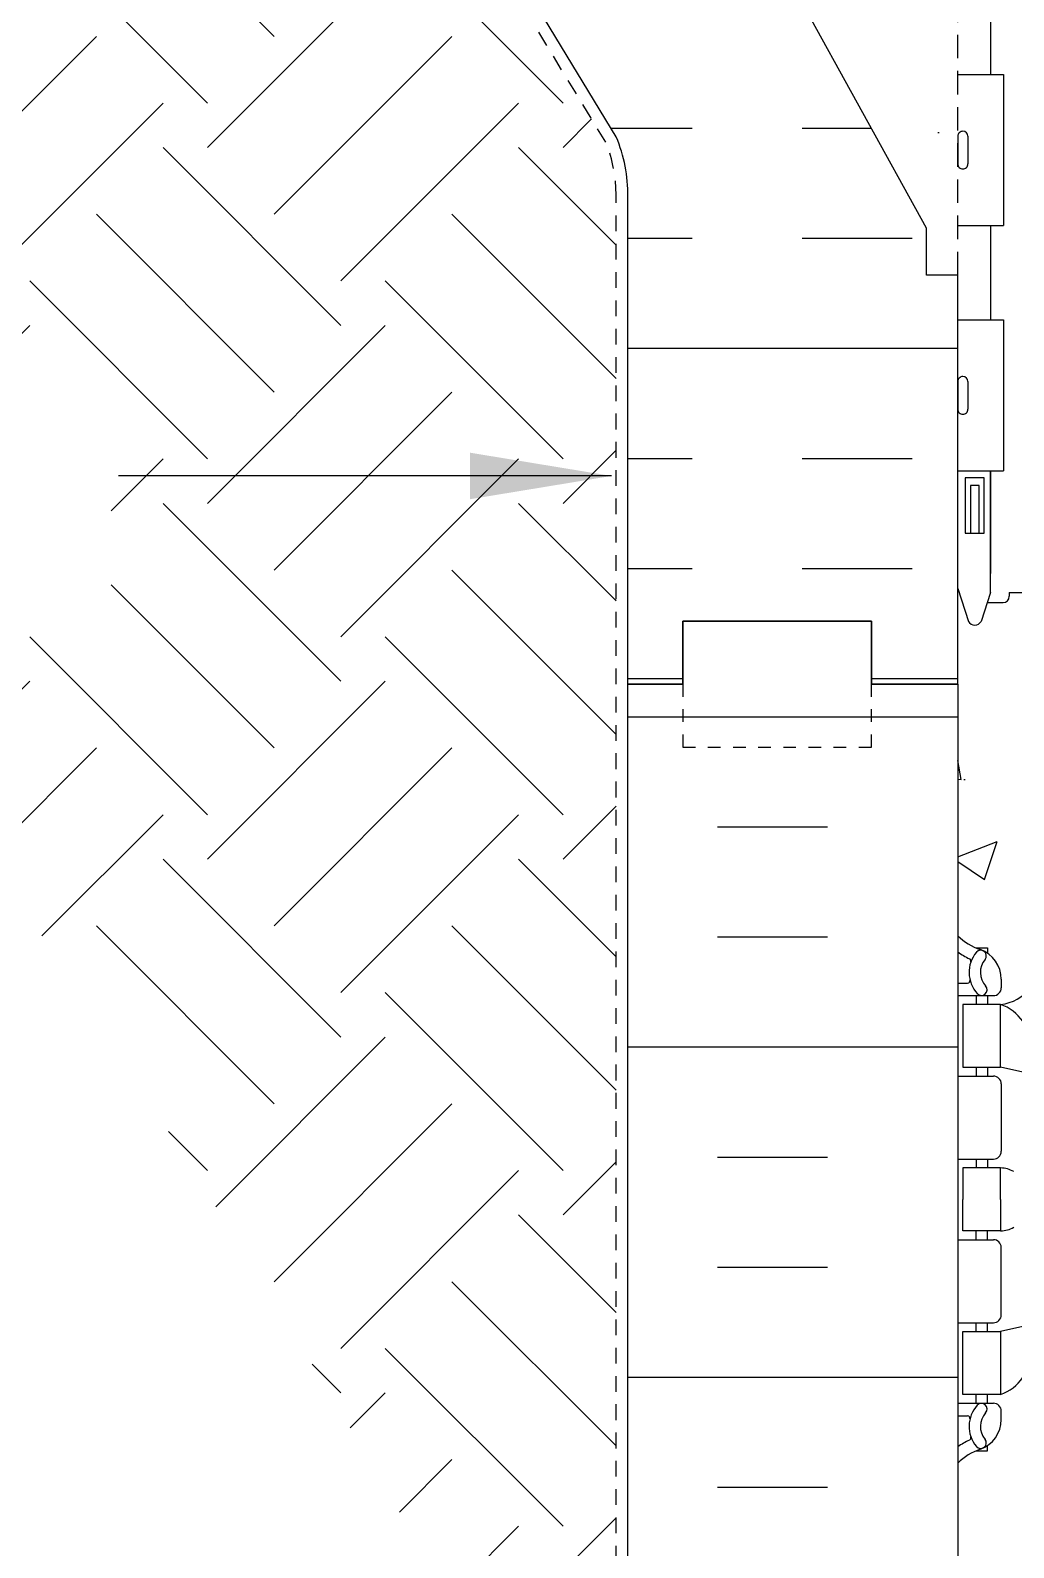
# Model space of a CAD drawing. Header units: inches. Extents: x 56 to 174, y 53 to 139.
# Drawn here: x 128.37 to 136.2, y 81.92 to 93.99 of the extents above; entities that cross this region are included whole.
import ezdxf

# ---------------------------------------------------------------- set-up
doc = ezdxf.new("R2010")
doc.units = ezdxf.units.IN
doc.header["$LTSCALE"] = 0.5
doc.header["$MEASUREMENT"] = 0
doc.linetypes.add('DASHED2', pattern=[0.375, 0.25, -0.125])
doc.linetypes.add('HIDDEN2', pattern=[0.1875, 0.125, -0.0625])
for name, color, linetype in [('HATCH', 12, 'Continuous'), ('Hidden2', 12, 'HIDDEN2'), ('line25', 2, 'Continuous'), ('LINE50', 5, 'Continuous'), ('LINE9', 9, 'Continuous'), ('TEXT', 4, 'Continuous'), ('Web_Edge', 9, 'Continuous')]:
    doc.layers.add(name, color=color, linetype=linetype)
doc.styles.add('DIM', font='romans.shx', dxfattribs={"width": 0.7})
doc.dimstyles.new('ext_12', dxfattribs={"dimscale": 12, "dimtxt": 0.09375, "dimasz": 0.09375, "dimexe": 0.09375, "dimexo": 0.0625, "dimgap": 0.0625, "dimtad": 1, "dimdec": 1, "dimzin": 3, "dimdsep": 46, "dimlunit": 4, "dimtxsty": 'DIM', "dimcen": 0.09, "dimdle": 0.09375, "dimclrt": 4, "dimadec": 0, "dimazin": 0, "dimtfac": 1, "dimtdec": 1, "dimtmove": 2, "dimatfit": 3, "dimfxl": 1, "dimfrac": 2, "dimtolj": 1, "dimtzin": 0, "dimarcsym": 0})

msp = doc.modelspace()

# ---------------------------------------------------------------- hatches: boundary and pattern name
at = {"layer": 'HATCH'}
h = msp.add_hatch(dxfattribs=at)
h.set_pattern_fill('AR-CONC', color=256, scale=0.5)
h.set_pattern_definition([(49.99999999999999, (0, 0), (3.586300913003767, -0.3137606749129755), [0.375, -4.125]), (355, (0, 0), (-0.693756668065, 3.760960668500059), [0.3, -3.3]), (100.45144446, (0.298858405, -0.02614672), (2.89254423363556, 3.447199954843147), [0.3187009599999999, -3.505710559999999]), (46.18420000000001, (0, 1), (5.336206653357862, -0.8275964039653827), [0.5625, -6.1875]), (96.63563549, (0.444683725, 0.931033465), (4.673309728371142, 4.870593003872752), [0.47805171, -5.258568799999999]), (351.1841639899999, (0, 1), (4.673309725273866, 4.870593001349951), [0.45, -4.950000005]), (21, (0.5, 0.75), (2.984535260592308, -2.013094453326694), [0.375, -4.125]), (326.0000000000001, (0.5, 0.75), (1.216576659607909, 3.625750225234265), [0.3, -3.3]), (71.45144474, (0.74871127, 0.58224213), (4.201111883649856, 1.612655764031769), [0.31870095, -3.50571056]), (37.50000000000001, (0, 0), (0.06079927658645334, 1.664469269156557), [0, -3.26, 0, -3.35, 0, -3.3125]), (7.499999999999999, (0, 0), (1.315347687210743, 1.972058559411801), [0, -1.91, 0, -3.185, 0, -1.2625]), (327.5, (-1.115, 0), (2.669112180862045, -0.1127743586718988), [0, -1.25, 0, -3.9, 0, -5.175]), (317.5, (-1.615, 0), (2.915930846711931, 0.5005249116615886), [0, -1.625, 0, -2.59, 0, -3.675])])
h.paths.add_polyline_path([(147.7531010958677, 133.7875593779223), (140.6281010958676, 133.7875593779223), (139.6281010958676, 134.7875593779223), (139.6281010958676, 132.7875593779223), (138.6281010958676, 133.7875593779223), (135.7531010958677, 133.7875593779223), (135.7531010958677, 130.9806406030221, 0.0884161506871269), (135.8991040927281, 130.8833289105671), (135.9891040927286, 130.883328910574), (135.9891040927313, 130.8416028506498, -0.2490694201798169), (136.0991040927473, 130.6344796988804), (136.0991040927509, 130.5669796988703, -0.4142135623888804), (136.0366040927509, 130.5044796988669), (135.9891040927531, 130.5044796988669), (135.9891040927576, 130.4344796988669), (136.0941040927422, 130.4344796988669, -0.1686720397609207), (136.2800851486385, 130.2848967499169, 0.1744501189767188), (136.6875181926182, 129.9890896649112), (138.268313768605, 129.6361304522113, 0.05497433642746268), (138.59518422721, 129.6000825358846), (141.7531010958677, 129.6000825358845), (144.9110179645254, 129.6000825358846, 0.0549743364274646), (145.2378884231304, 129.6361304522113), (146.8186839991172, 129.9890896649112, 0.1744501189770132), (147.2261170430974, 130.2848967499177, -0.1686720397603184), (147.4120980989932, 130.4344796988669), (147.5170980989778, 130.4344796988669), (147.5170980989824, 130.5044796988669), (147.4695980989845, 130.5044796988669, -0.4142135623888804), (147.4070980989845, 130.5669796988703), (147.4070980989881, 130.6344796988804, -0.2490694201797487), (147.5170980990041, 130.8416028506498), (147.5170980990069, 130.883328910574), (147.6070980990074, 130.8833289105671, 0.08841615068700534), (147.7531010958677, 130.980640603022)])
h.paths.add_polyline_path([(144.2531010958677, 108.7883187947121), (144.5031010958677, 108.7883187947121), (172.8185799693569, 108.7883187947121), (172.8185799693569, 110.0383187947121), (147.7531010958677, 110.0383187947122), (147.7531010958677, 110.1976207836186, 0.2237756975078196), (147.4788936624031, 110.0407535135488, 0.5205670499999857), (146.9041182355953, 110.0407535135488, 0.5205670499999084), (146.1998159831105, 110.0407535135487, 0.5205670500034661), (146.0702891574331, 110.0407535135493, 0.4583694274445414), (145.7531010958676, 110.0407535135488, 0.4583694274451676), (145.4359130343019, 110.0407535135487, 0.5205670500026323), (145.3063862086246, 110.0407535135492, 0.5205670499995931), (144.6020839561401, 110.0407535135488, 0.5205670500000389), (144.0273085293322, 110.0407535135488, 0.8038850847830303), (143.7531010958676, 110.0407535135488, 0.458369427445166), (143.4359130343019, 110.0407535135487, 0.5205670500030227), (143.3063862086245, 110.0407535135493, 0.520567049999527), (142.6020839561401, 110.0407535135488, 0.5205670500000315), (142.0273085293322, 110.0407535135488, 0.5205670500000089), (141.4201515063982, 110.0407535135488, 0.5205670499999265), (141.1449068363951, 110.0407535135488, 0.5205670500000255), (140.7401353407151, 110.0407535135488, 0.520567050000074), (140.2382190566564, 110.0407535135488, 0.52056704999987), (139.8739246664271, 110.0407535135488, 0.5164636399510898), (139.5045793735269, 110.0396579194784, 0.460454806362427), (139.1864538608737, 110.0407535135486, 0.5205670500016366), (139.0569270351965, 110.040753513549, 0.520567049999829), (138.3526247827118, 110.0407535135488, 0.5205670500000217), (137.777849355904, 110.0407535135488, 0.5205670500000636), (137.1706923329699, 110.0407535135489, 0.5205670499996984), (136.8954476629669, 110.0407535135487, 0.5205670500001534), (136.4906761672868, 110.0407535135488, 0.5205670499999326), (135.9887598832282, 110.0407535135488, 0.3101496759011201), (135.7531010958677, 110.1290384740724), (135.7531010958677, 109.6833187947056), (136.1180536901096, 109.6833187947057), (136.1180536901096, 108.4833187947057), (135.7531010958677, 108.4833187947057), (135.7531010958677, 106.7883187947122, -0.5187515318379288), (136.1233838398553, 106.7907535135488, -0.5205670499999625), (136.4876782300846, 106.7907535135488, -0.5205670500000626), (136.9895945141433, 106.7907535135488, -0.5205670500000578), (137.3943660098234, 106.7907535135488, -0.5205670499993588), (137.6696106798263, 106.7907535135486, -0.520567050000247), (138.2767677027605, 106.7907535135488, -0.5205670499998513), (138.8515431295682, 106.7907535135487, -0.5205670500001505), (139.5558453820531, 106.7907535135488, -0.5205670500004976), (139.6853722077302, 106.7907535135489, -0.4583694274453279), (140.002560269296, 106.7907535135489, -0.4583694274451677), (140.3197483308617, 106.7907535135487, -0.5205670500000248), (140.4492751565386, 106.7907535135487, -0.5205670500001797), (141.1535774090236, 106.7907535135489, -0.5205670499997277), (141.7283528358313, 106.7907535135487, -0.2237756975077084), (142.0025602692955, 106.9476207836186, -0.2237756975080786), (142.2767677027605, 106.7907535135488, -0.520567049999896), (142.8515431295682, 106.7907535135487, -0.5205670500000856), (143.5558453820531, 106.7907535135488, -0.6558949877297164), (143.9066381598657, 106.7907535135488, -0.7283347258019964), (144.2531010958677, 106.7907535135488)])
h.paths.add_polyline_path([(135.7531010958677, 106.7883187947122), (135.0656010958676, 106.7883187947122), (135.0656010958676, 106.2883187947122), (133.5656010958677, 106.2883187947122), (133.5656010958677, 106.7883187947122), (133.1281010958677, 106.7883187947122), (131.1281010958677, 106.7883187947123), (131.1281010958677, 105.2883187947123, -1), (130.6281010958677, 105.2883187947123), (130.6281010958677, 106.7883187947123), (129.3281010958675, 106.7883187947123), (129.3281010958675, 106.7875593779222), (129.3281010958675, 105.0383187947127, 0.07957910678399732), (130.3281010958681, 101.7883187947111), (135.5031010958677, 92.41331879471238), (135.5031010958677, 92.03831879471237), (135.7531010958677, 92.03831879471238)])
h.paths.add_polyline_path([(141.9562260958677, 80.78831879471221), (141.978449432615, 80.76609545796501), (141.978449432615, 80.78831879471221), (142.978449432615, 79.7883187947122), (147.7531010958677, 79.7883187947122), (147.7531010958677, 82.59599698640234, 0.08841615068699947), (147.6070980990074, 82.6933086788572), (147.5170980990069, 82.69330867885033), (147.5170980990041, 82.73503473877452, -0.2490694201797481), (147.4070980989881, 82.94215789054392), (147.4070980989845, 83.00965789055402, -0.4142135623889242), (147.4695980989845, 83.07215789055739), (147.5170980989824, 83.07215789055738), (147.5170980989778, 83.14215789055737), (147.4120980989933, 83.14215789055736, -0.1686720397468385), (147.226117043108, 83.29174083949101, 0.1744501189835248), (146.8186839991173, 83.58754792451309), (145.2378884231304, 83.94050713721299, 0.05497433642748617), (144.9110179645253, 83.97655505353973), (141.7531010958677, 83.97655505353977), (138.5951842272102, 83.97655505353973, 0.05497433642748497), (138.2683137686051, 83.94050713721299), (136.6875181926179, 83.58754792451307, 0.1744501189743885), (136.280085148642, 83.29174083951295, -0.1686720397656019), (136.0941040927422, 83.14215789055736), (135.9891040927576, 83.14215789055737), (135.9891040927531, 83.07215789055738), (136.0366040927509, 83.07215789055739, -0.4142135623886783), (136.0991040927509, 83.00965789055408), (136.0991040927473, 82.94215789054414, -0.2490694201800367), (135.9891040927313, 82.73503473877447), (135.9891040927286, 82.69330867885034), (135.8991040927281, 82.6933086788572, 0.08841615068712), (135.7531010958677, 82.59599698640218), (135.7531010958677, 79.7883187947122), (140.9784494326149, 79.78831879471221), (141.9562260958677, 78.81054213145941)])
edge = h.paths.add_edge_path()
edge.add_line((147.7531010958677, 89.54770747670531), (147.6742132164699, 89.30578464655152))
edge.add_arc((147.6181047158303, 89.31371857792465), 0.05666666666621054, 208.0724869357735, 351.9515430585196, ccw=False)
edge.add_line((147.5681047158307, 89.28705191125826), (147.5191916723524, 89.43705191125865))
edge.add_line((147.5191916723524, 89.43705191125865), (147.3931047158309, 89.43705191125855))
edge.add_arc((147.3931047158308, 89.48705191125856), 0.05000000000000427, 180.0000000003257, 270.00000000003257, ccw=False)
edge.add_line((147.3431047158308, 89.48705191125828), (147.3431047158307, 89.51705191125863))
edge.add_line((147.3431047158307, 89.51705191125863), (147.2431047158308, 89.51705191125858))
edge.add_line((147.2431047158308, 89.51705191125858), (147.2431047158323, 91.00636154717738))
edge.add_arc((147.068819775479, 90.9301107697272), 0.1902351741811459, 23.62968568321267, 81.5172209850564)
edge.add_arc((147.1122759496732, 91.31787122258658), 0.2001991447122074, 172.8928574404402, 265.58992708034606, ccw=False)
edge.add_arc((146.5391031540311, 91.32351358179871), 0.3750000000000593, 2.923707316425135, 239.8675290213976)
edge.add_arc((146.2654521186063, 90.7185751366319), 0.2933208100659864, -151.26450569308832, 73.0731169484115, ccw=False)
edge.add_spline(control_points=[(146.0013662895657, 90.5909202404586), (145.9153612322233, 90.75753442550977), (145.6623555518415, 91.24767229126837), (145.4679699765526, 91.92855590488013), (145.1422650787262, 92.05907186602035)], knot_values=[0, 0, 0, 0, 0.5792108788750416, 1.703895643151128, 1.703895643151128, 1.703895643151128, 1.703895643153065], degree=3, periodic=0)
edge.add_spline(control_points=[(145.1422650787256, 92.05907186602056), (145.0926208978226, 92.07896520514068), (145.0383907632098, 92.09144953997735), (144.9816369158729, 92.0998565989468)], knot_values=[1.703895643151128, 1.703895643151128, 1.703895643151128, 1.703895643153065, 1.875320924960458, 1.875320924960458, 1.875320924960458, 1.875320924960458], degree=3, periodic=0)
edge.add_arc((144.9406031540309, 91.60154321322537), 0.5000000000000013, 85.29258300199561, 251.7936654900509)
edge.add_arc((144.5942700559052, 90.9767943624543), 0.242027017484358, -90.00000000000671, 38.23270834702498, ccw=False)
edge.add_spline(control_points=[(144.5942700559052, 90.73476734496994), (144.4732954945047, 90.73278855794676), (143.653976250485, 91.08420346404858), (143.4088863907899, 91.53143544358385), (143.2694223610739, 91.81141967050299)], knot_values=[0.038125052948749, 0.038125052948749, 0.038125052948749, 0.038125052948749, 0.3206625196127232, 1.237397781293374, 1.237397781293374, 1.237397781293374, 1.237397781293374], degree=3, periodic=0)
edge.add_spline(control_points=[(143.2600355949043, 91.830308750978), (143.263142267588, 91.8240449139982), (143.2662700824349, 91.8177481001315), (143.2694223610739, 91.81141967050299)], knot_values=[1.237397781293374, 1.237397781293374, 1.237397781293374, 1.237397781293374, 1.258118572087025, 1.258118572087025, 1.258118572087025, 1.258118572087025], degree=3, periodic=0)
edge.add_arc((142.8156031540315, 91.60154321322533), 0.4999999999999981, 28.01829981735136, 224.1875067117059)
edge.add_spline(control_points=[(142.4570718506465, 91.25303883090986), (142.5647002238469, 91.09007040404065), (142.9246835353005, 90.99940550275544), (143.0013507818866, 90.50384000780876), (142.4531913675304, 90.26798731932773), (142.0493977941368, 90.23950749131949), (141.7531031540315, 90.21860963423113)], knot_values=[0.2294066276059699, 0.2294066276059699, 0.2294066276059699, 0.2294066276059699, 0.8444317149509691, 1.128849112252439, 1.464330773214601, 2.389004302115073, 2.389004302115073, 2.389004302115073, 2.389004302115073], degree=3, periodic=0)
edge.add_spline(control_points=[(141.7531031540315, 90.21860963423113), (141.4568085139262, 90.23950749131949), (141.0530149405326, 90.26798731932773), (140.5048555261764, 90.50384000780876), (140.581522772762, 90.99940550275544), (140.9415060842156, 91.09007040404065), (141.049134457416, 91.25303883090986)], knot_values=[0.2294066276059699, 0.2294066276059699, 0.2294066276059699, 0.2294066276059699, 1.154080156506442, 1.489561817468604, 1.773979214770074, 2.389004302115073, 2.389004302115073, 2.389004302115073, 2.389004302115073], degree=3, periodic=0)
edge.add_arc((140.6906031540315, 91.60154321322533), 0.4999999999999979, 315.8124932879268, 515.2183545820416)
edge.add_spline(control_points=[(140.2461707131583, 91.830308750978), (140.2430640404766, 91.82404491400231), (140.2399362256317, 91.81774810013978), (140.2367839469949, 91.81141967051548)], knot_values=[1.237397781306984, 1.237397781306984, 1.237397781306984, 1.237397781306984, 1.258118572087025, 1.258118572087025, 1.258118572087025, 1.258118572087025], degree=3, periodic=0)
edge.add_spline(control_points=[(140.2367839469949, 91.81141967051548), (140.0973199172782, 91.53143544359399), (139.8522300575868, 91.08420346405259), (139.0329108135578, 90.73278855794676), (138.9119362521573, 90.73476734496994)], knot_values=[0.03812505294874891, 0.03812505294874891, 0.03812505294874891, 0.03812505294874891, 0.9548603146430098, 1.237397781306984, 1.237397781306984, 1.237397781306984, 1.237397781306984], degree=3, periodic=0)
edge.add_arc((138.9119362521578, 90.9767943624543), 0.2420270174843579, 141.7672916529037, 269.99999999988563, ccw=False)
edge.add_arc((138.5656031540315, 91.60154321322531), 0.5000000000000013, 288.2063345100552, 454.7074169979457)
edge.add_spline(control_points=[(138.5245693921901, 92.0998565989468), (138.4678155448539, 92.09144953997753), (138.4135854102429, 92.07896520514134), (138.3639412293412, 92.05907186602226)], knot_values=[1.703895643153065, 1.703895643153065, 1.703895643153065, 1.703895643153065, 1.875320924956815, 1.875320924956815, 1.875320924956815, 1.875320924960458], degree=3, periodic=0)
edge.add_spline(control_points=[(138.3639412293401, 92.05907186602185), (138.0382363315108, 91.92855590488313), (137.8438507562213, 91.24767229126893), (137.5908450758392, 90.75753442550977), (137.5048400184968, 90.5909202404586)], knot_values=[0, 0, 0, 3.643751966819764e-12, 1.124684764281667, 1.703895643156708, 1.703895643156708, 1.703895643156708, 1.703895643156708], degree=3, periodic=0)
edge.add_arc((137.2407541894551, 90.71857513663173), 0.2933208100657434, 106.92688305160391, 334.2016147195222, ccw=False)
edge.add_arc((136.9671031540308, 91.32351358179847), 0.3749999999999956, 300.132470978527, 537.0762926847506)
edge.add_arc((136.3939303583878, 91.31787122258322), 0.2001991447122075, -85.59237301148852, 7.1071425582412076, ccw=False)
edge.add_arc((136.4373824162006, 90.93011076972743), 0.1902351741811435, 98.48412032802847, 156.368369114964)
edge.add_line((136.2631000646751, 91.00636746413815), (136.2630974759046, 89.51705191125856))
edge.add_line((136.2630974759046, 89.51705191125856), (136.1630974759047, 89.51705191125862))
edge.add_line((136.1630974759047, 89.51705191125862), (136.1630974759045, 89.48705191125856))
edge.add_arc((136.1130974759045, 89.48705191125856), 0.05000000000000426, -90.00000000003263, 0, ccw=False)
edge.add_line((136.1130974759045, 89.43705191125855), (135.9870105193829, 89.43705191125865))
edge.add_line((135.9870105193829, 89.43705191125865), (135.9442059765453, 89.30578464655633))
edge.add_arc((135.888097475905, 89.31371857792465), 0.05666666666621054, 208.0724869308239, 351.95154306343505, ccw=False)
edge.add_line((135.8380974759031, 89.28705191126258), (135.7531010958677, 89.54770747670513))
edge.add_line((135.7531010958677, 89.54770747670513), (135.7531010958677, 88.78831879471237))
edge.add_line((135.7531010958677, 88.78831879471237), (135.7531010958677, 86.78831879471227))
edge.add_arc((136.0991040927573, 87.14926467174007), 0.5000000000000022, 226.2108888296144, 246.421821518143)
edge.add_line((135.8991040927281, 86.69100710225725), (135.9891040927286, 86.69100710226415))
edge.add_line((135.9891040927286, 86.69100710226415), (135.9891040927313, 86.64928104233998))
edge.add_arc((135.8491040927473, 86.44215789055706), 0.2500000000000004, 3.038678642042214e-09, 55.944202261869975, ccw=False)
edge.add_line((136.0991040927473, 86.44215789057031), (136.0991040927509, 86.37465789056043))
edge.add_arc((136.0366040927509, 86.37465789055706), 0.06250000000000266, -90.00000000002598, 3.087507138843648e-09, ccw=False)
edge.add_line((136.0366040927509, 86.31215789055706), (135.9891040927531, 86.31215789055707))
edge.add_line((135.9891040927531, 86.31215789055707), (135.9891040927576, 86.24215789055707))
edge.add_line((135.9891040927576, 86.24215789055707), (136.0941040927432, 86.24215789055707))
edge.add_arc((136.0565684106733, 86.59170923988955), 0.3515609097277677, 276.1290753697719, 321.5331406385931)
edge.add_arc((136.4337948366567, 86.32341011895065), 0.1133920476497552, -12.184427697726676, 154.0569440560297, ccw=False)
edge.add_arc((136.9191444116347, 86.31860500723509), 0.3749999999999991, 182.9237073154799, 419.8675290215634)
edge.add_arc((137.2391079631062, 86.91229596449806), 0.2998437988832249, 27.596968583671014, 243.9425150270701, ccw=False)
edge.add_spline(control_points=[(137.5048379603334, 87.05119834857537), (137.5908430176756, 86.88458416352417), (137.8438486980576, 86.39444629776507), (138.0382342733467, 85.71356268415212), (138.3639391711748, 85.58304672301284)], knot_values=[0, 0, 0, 0, 0.5792108788750416, 1.703895643153065, 1.703895643153553, 1.703895643153553, 1.703895643153553], degree=3, periodic=0)
edge.add_spline(control_points=[(138.363939171175, 85.5830467230128), (138.4135833520774, 85.56315338389307), (138.4678134866895, 85.55066904905657), (138.5245673340263, 85.54226199008717)], knot_values=[1.703895643153065, 1.703895643153553, 1.703895643153553, 1.703895643153553, 1.875320924960458, 1.875320924960458, 1.875320924960458, 1.875320924960458], degree=3, periodic=0)
edge.add_arc((138.5656010958682, 86.0405753758086), 0.5000000000000042, 265.2925830019988, 431.7936654900586)
edge.add_arc((138.9119341939938, 86.66532422657967), 0.2420270174843603, 90, 218.2327083470128, ccw=False)
edge.add_spline(control_points=[(138.9119341939938, 86.90735124406403), (139.0329087553942, 86.90933003108721), (139.8522279994163, 86.55791512498443), (140.0973178591105, 86.11068314544784), (140.2367818888267, 85.83069891852813)], knot_values=[0.038125052948749, 0.038125052948749, 0.038125052948749, 0.038125052948749, 0.3206625196127232, 1.237397781296455, 1.237397781296455, 1.237397781296455, 1.237397781296455], degree=3, periodic=0)
edge.add_spline(control_points=[(140.2461686549948, 85.81180983805594), (140.2430619823116, 85.81807367503481), (140.2399341674652, 85.82437048890057), (140.2367818888267, 85.83069891852813)], knot_values=[1.237397781296455, 1.237397781296455, 1.237397781296455, 1.237397781296455, 1.258118572087025, 1.258118572087025, 1.258118572087025, 1.258118572087025], degree=3, periodic=0)
edge.add_arc((140.6906010958677, 86.04057537580863), 0.5000000000000001, 208.0182998162571, 404.1875067117531)
edge.add_spline(control_points=[(141.0491323992527, 86.38907975812411), (140.941504026052, 86.55204818499332), (140.5815207145984, 86.64271308627853), (140.5048534680126, 87.13827858122524), (141.0530128823688, 87.37413126970627), (141.4568064557624, 87.40261109771451), (141.7531010958677, 87.42350895480284)], knot_values=[0.2294066276059699, 0.2294066276059699, 0.2294066276059699, 0.2294066276059699, 0.8444317149509691, 1.128849112252439, 1.464330773214601, 2.389004302115073, 2.389004302115073, 2.389004302115073, 2.389004302115073], degree=3, periodic=0)
edge.add_spline(control_points=[(141.7531010958677, 87.42350895480284), (142.049395735973, 87.40261109771451), (142.4531893093666, 87.37413126970627), (143.0013487237228, 87.13827858122524), (142.924681477137, 86.64271308627853), (142.5646981656834, 86.55204818499332), (142.4570697924828, 86.38907975812411)], knot_values=[0.2294066276059699, 0.2294066276059699, 0.2294066276059699, 0.2294066276059699, 1.154080156506442, 1.489561817468604, 1.773979214770074, 2.389004302115073, 2.389004302115073, 2.389004302115073, 2.389004302115073], degree=3, periodic=0)
edge.add_arc((142.8156010958677, 86.04057537580864), 0.5000000000000001, 135.8124932882481, 335.2183545834886)
edge.add_spline(control_points=[(143.2600335367406, 85.81180983805594), (143.2631402094238, 85.81807367503482), (143.2662680242703, 85.82437048890058), (143.2694203029088, 85.83069891852814)], knot_values=[1.237397781296409, 1.237397781296409, 1.237397781296409, 1.237397781296409, 1.258118572087025, 1.258118572087025, 1.258118572087025, 1.258118572087025], degree=3, periodic=0)
edge.add_spline(control_points=[(143.2694203029088, 85.83069891852814), (143.408884332625, 86.11068314544787), (143.6539741923192, 86.55791512498445), (144.4732934363413, 86.90933003108721), (144.5942679977416, 86.90735124406403)], knot_values=[0.03812505294874891, 0.03812505294874891, 0.03812505294874891, 0.03812505294874891, 0.9548603146324343, 1.237397781296409, 1.237397781296409, 1.237397781296409, 1.237397781296409], degree=3, periodic=0)
edge.add_arc((144.594267997741, 86.66532422657967), 0.2420270174843638, -38.2327083471406, 89.99999999983862, ccw=False)
edge.add_arc((144.9406010958677, 86.04057537580866), 0.5000000000000042, 108.2063345101139, 274.7074169979521)
edge.add_spline(control_points=[(144.9816348577092, 85.54226199008717), (145.0383887050459, 85.55066904905657), (145.092618839658, 85.56315338389307), (145.1422630205604, 85.5830467230128)], knot_values=[1.703895643153065, 1.703895643153065, 1.703895643153065, 1.703895643153065, 1.87532092495997, 1.87532092495997, 1.87532092495997, 1.875320924960458], degree=3, periodic=0)
edge.add_spline(control_points=[(145.1422630205606, 85.58304672301284), (145.4679679183887, 85.71356268415212), (145.6623534936778, 86.39444629776507), (145.9153591740599, 86.88458416352417), (146.0013642314021, 87.05119834857537)], knot_values=[0, 0, 0, 4.884981308350689e-13, 1.124684764278512, 1.703895643153553, 1.703895643153553, 1.703895643153553, 1.703895643153553], degree=3, periodic=0)
edge.add_arc((146.2670942286292, 86.91229596449796), 0.2998437988832249, -63.94251502795902, 153.0630890049613, ccw=False)
edge.add_arc((146.5870577801007, 86.31860500723536), 0.3749999999999989, 120.1324709791777, 357.0762926849397)
edge.add_arc((147.0724073550809, 86.3234101189442), 0.1133920476497552, 25.94305594869752, 192.1844276928369, ccw=False)
edge.add_arc((147.4496337810617, 86.59170923988961), 0.3515609097277677, 218.4668593610083, 263.8709246302982)
edge.add_line((147.4120980989923, 86.24215789055707), (147.5170980989778, 86.24215789055707))
edge.add_line((147.5170980989778, 86.24215789055707), (147.5170980989824, 86.31215789055707))
edge.add_line((147.5170980989824, 86.31215789055707), (147.4695980989845, 86.31215789055706))
edge.add_arc((147.4695980989845, 86.37465789055706), 0.06250000000000266, 179.9999999969125, 270.00000000002603, ccw=False)
edge.add_line((147.4070980989845, 86.37465789056043), (147.4070980989881, 86.44215789057053))
edge.add_arc((147.6570980989881, 86.44215789055707), 0.2500000000000004, 124.05579773814799, 179.9999999969157, ccw=False)
edge.add_line((147.5170980990041, 86.64928104233994), (147.5170980990069, 86.69100710226415))
edge.add_line((147.5170980990069, 86.69100710226415), (147.6070980990074, 86.69100710225725))
edge.add_arc((147.4070980989781, 87.14926467174004), 0.5000000000000028, 293.5781784818613, 313.7891111703648)
edge.add_line((147.7531010958677, 86.78831879471213), (147.7531010958677, 88.7883187947122))
edge.add_line((147.7531010958677, 88.7883187947122), (147.7531010958677, 89.54770747670531))
h = msp.add_hatch(dxfattribs=at)
h.set_pattern_fill('INSUL', color=256, scale=7, style=0)
h.set_pattern_definition([(0, (-2866.737664558717, -333.7939616738348), (0, 2.625), []), (0, (-2866.737664558717, -332.9189616738348), (0, 2.625), [0.875, -0.875]), (0, (-2866.737664558717, -332.0439616738348), (0, 2.625), [0.875, -0.875])])
h.paths.add_polyline_path([(130.3281010958675, 101.7883187947123, -0.07957910678395545), (129.3281010958675, 105.0383187947123), (129.3281010958675, 106.7883187947123), (128.6281010958677, 106.7883187947123), (128.6281010958677, 101.7883187947123, 0.1316524975873954), (129.2979740769455, 99.28831879471225), (133.0359794987019, 93.13831879471239, -0.1043800181721882), (133.1281010958681, 92.66331879471237), (133.1281010958677, 88.78831879471238), (133.5656010958677, 88.78831879471237), (133.5656010958677, 89.28831879471237), (135.0656010958677, 89.28831879471237), (135.0656010958677, 88.78831879471237), (135.7531010958677, 88.78831879471237), (135.7531010958677, 92.03831879471237), (135.5031010958677, 92.03831879471237), (135.5031010958677, 92.41331879471235)])
h = msp.add_hatch(dxfattribs=at)
h.set_pattern_fill('EARTH', color=256, scale=8, angle=45, style=0)
h.set_pattern_definition([(45, (79.9311529262196, 1.481425044562201), (2.220446049250313e-16, 2.82842712474619), [2, -2]), (45, (79.40082284032968, 2.011755130452116), (2.220446049250313e-16, 2.82842712474619), [2, -2]), (45, (78.87049275443977, 2.542085216342016), (2.220446049250313e-16, 2.82842712474619), [2, -2]), (135, (78.87049275443977, 2.895638606935293), (-2.82842712474619, 4.440892098500626e-16), [2, -2]), (135, (79.40082284032968, 3.425968692825208), (-2.82842712474619, 4.440892098500626e-16), [2, -2]), (135, (79.9311529262196, 3.956298778715123), (-2.82842712474619, 4.440892098500626e-16), [2, -2])])
edge = h.paths.add_edge_path()
edge.add_line((127.6416966275318, 93.2173857709381), (123.7994782436366, 93.21738577093808))
edge.add_arc((51.07363936550237, 35.52899063448272), 92.82778987969141, 36.91863703491151, 38.422543858354004, ccw=False)
edge.add_line((125.2884653164755, 91.28881652207775), (129.0169714344135, 91.28881652207775))
edge.add_line((129.0169714344135, 91.28881652207775), (129.0169714344135, 89.40509754894194))
edge.add_line((129.0169714344135, 89.40509754894194), (126.667049645036, 89.40509754894194))
edge.add_arc((51.07363936550206, 35.52899063448261), 92.82778987969172, 28.47593715055848, 35.477815595996674, ccw=False)
edge.add_line((132.6708846912685, 79.7883187947122), (133.0343510958677, 79.7883187947122))
edge.add_line((133.0343510958677, 79.7883187947122), (133.0343510958681, 92.66410573024727))
edge.add_arc((131.9567655707731, 92.68258278406608), 1.07774392385762, 359.0176617601084, 382.5352897290248)
edge.add_line((132.9522169068469, 93.09563072670828), (131.4222693741379, 95.61279596980701))
edge.add_line((131.4222693741379, 95.61279596980701), (131.3252217427102, 95.61279596980701))
edge.add_line((131.3252217427103, 95.61279596980701), (129.126270756933, 99.23064748062023))
edge.add_arc((133.5537232253622, 101.7883187947122), 5.11312212949473, 191.3160711904716, 210.0143667257604, ccw=False)
edge.add_line((128.5400019386478, 100.7850158642492), (117.2873835293008, 100.5884915375729))
edge.add_arc((51.07363936550237, 35.52899063448272), 92.82778987969141, 40.38110330777829, 44.496229691471115, ccw=False)
edge.add_line((121.78539602397, 95.66921048959964), (127.6416966275318, 95.66921048959964))
edge.add_line((127.6416966275318, 95.66921048959964), (127.6416966275318, 93.2173857709381))

# ---------------------------------------------------------------- linework, layer by layer
for p, q in [((133.1281010958674, 88.52880473200051), (135.7531010958674, 88.52880473200051)), ((133.8415193843831, 87.65380473200051), (134.7165193843831, 87.65380473200051)), ((133.8415193843831, 86.77880473200051), (134.7165193843831, 86.77880473200051)), ((133.1281010958674, 85.90380473200051), (135.7531010958674, 85.90380473200051)), ((133.8415193843831, 85.02880473200051), (134.7165193843831, 85.02880473200051)), ((133.8415193843831, 84.15380473200051), (134.7165193843831, 84.15380473200051)), ((133.1281010958674, 83.27880473200051), (135.7531010958674, 83.27880473200051)), ((133.8415193843831, 82.40380473200051), (134.7165193843831, 82.40380473200051))]:
    msp.add_line(p, q, dxfattribs=at)
at = {"layer": 'Hidden2', "ltscale": 3}
msp.add_line((135.7531010958677, 92.03831879471237), (135.7531010958677, 106.7883187947121), dxfattribs=at)
at = {"layer": 'line25'}
for p, q in [((135.5031010958677, 92.41331879471237), (130.3281010958675, 101.7883187947123)), ((135.7531010958677, 93.63331879470591), (136.1180536901096, 93.63331879470597)), ((136.1180536901096, 93.63331879470591), (136.1180536901096, 92.43331879470587)), ((135.7531047158307, 93.14331879470579), (135.7531047158307, 92.92331879470593)), ((135.8331047158307, 93.14331879470585), (135.8331047158316, 92.92331879470593)), ((135.7531010958677, 93.08831879470578), (135.7531047158312, 93.08831879470578)), ((135.7531010958677, 92.97831879470577), (135.7531047158312, 92.97831879470577)), ((135.7931047158307, 92.88331879470591), (135.7931047158316, 92.88331879470586)), ((135.5031010958677, 92.03831879471237), (135.5031010958677, 92.41331879471237)), ((135.7531010958677, 92.43331879470593), (136.1180536901096, 92.43331879470593)), ((135.7531010958677, 92.03831879471237), (135.5031010958677, 92.03831879471237)), ((135.7531010958677, 88.78831879471237), (135.7531010958677, 92.03831879471237)), ((135.7531010958677, 91.68331879470593), (136.1180536901096, 91.68331879470598)), ((136.1180536901096, 91.68331879470593), (136.1180536901096, 90.48331879470588)), ((135.7531047158307, 91.1933187947058), (135.7531047158307, 90.97331879470595)), ((135.7931047158307, 91.23331879470582), (135.7931047158307, 91.23331879470588)), ((135.8331047158307, 91.19331879470586), (135.8331047158316, 90.97331879470595)), ((135.7531010958677, 91.1383187947058), (135.7531047158312, 91.1383187947058)), ((135.7531010958677, 91.02831879470578), (135.7531047158312, 91.02831879470578)), ((135.7931047158307, 90.93331879470593), (135.7931047158316, 90.93331879470587)), ((135.7531010958677, 90.48331879470594), (136.1180536901096, 90.48331879470594)), ((135.7531010958677, 88.7883187947122), (135.7531010958677, 79.7883187947122))]:
    msp.add_line(p, q, dxfattribs=at)
for centre, start, end in [((135.7931047158307, 93.14331879470585), 89.99999999994789, 180.0000000000879), ((135.7931047158307, 93.14331879470585), 0, 90), ((135.7931047158307, 92.92331879470593), 180, 270.0000000000782), ((135.7931047158316, 92.92331879470588), 270, 1.009635278083779e-10), ((135.7931047158307, 91.19331879470586), 89.99999999994789, 180.0000000000879), ((135.7931047158307, 91.19331879470586), 0, 90), ((135.7931047158307, 90.97331879470595), 180, 270.0000000000782), ((135.7931047158316, 90.97331879470589), 270, 1.009635278083779e-10)]:
    msp.add_arc(centre, 0.04, start, end, dxfattribs=at)
at = {"layer": 'LINE50'}
msp.add_line((133.1281010958677, 79.7883187947122), (133.1281010958677, 88.7883187947122), dxfattribs=at)
msp.add_lwpolyline([(133.1281010958677, 88.78831879471237), (133.1281010958681, 92.66331879471237, 0.1043800181721882), (133.0359794987019, 93.13831879471239), (129.2979740769455, 99.28831879471225, -0.1316524975873954), (128.6281010958677, 101.7883187947123), (128.6281010958677, 106.7883187947123), (129.3281010958675, 106.7883187947123)], format="xyb", dxfattribs=at)
for points in [[(133.1281010958677, 88.7883187947122), (133.5656010958677, 88.7883187947122), (133.5656010958677, 89.2883187947122), (135.0656010958677, 89.2883187947122), (135.0656010958677, 88.7883187947122), (135.7531010958677, 88.7883187947122)], [(135.7531010958677, 88.78831879471237), (135.0656010958677, 88.78831879471237), (135.0656010958677, 89.28831879471237), (133.5656010958677, 89.28831879471237), (133.5656010958677, 88.78831879471237), (133.1281010958677, 88.78831879471237)]]:
    msp.add_lwpolyline(points, dxfattribs=at)
at = {"layer": 'LINE9', "linetype": 'DASHED2'}
msp.add_lwpolyline([(133.0343510958677, 79.7883187947122), (133.0343510958681, 92.66410573024729, 0.1029767068217899), (132.9522169068469, 93.09563072670828), (130.914014250516, 96.44900904539047)], format="xyb", dxfattribs=at)
at = {"layer": 'LINE9', "linetype": 'DASHED2', "ltscale": 0.15}
msp.add_lwpolyline([(133.5656010958677, 88.7883187947122), (133.5656010958677, 88.7883187947122), (133.5656010958677, 88.2883187947122), (135.0656010958676, 88.2883187947122), (135.0656010958676, 88.7883187947122), (135.0656010958676, 88.7883187947122)], dxfattribs=at)
at = {"layer": 'Web_Edge'}
for p, q in [((136.0130974759046, 89.5170519112592), (136.0130974759045, 90.48331879470594)), ((135.7531010958676, 89.5477074767053), (135.8380974759044, 89.28705191125856)), ((136.0130974759046, 89.51705191125858), (135.9380974759048, 89.28705191125856)), ((136.1630974759047, 89.51705191125863), (136.2630974759046, 89.51705191125858)), ((136.1630974759047, 89.51705191125863), (136.1630974759047, 89.48705191125866)), ((135.9870105193828, 89.43705191125865), (136.1130974759045, 89.43705191125854)), ((136.1630974759047, 89.48705191125866), (136.1630974759047, 89.48705191125855)), ((135.8991040927279, 86.69100710225725), (135.9891040927286, 86.69100710226415)), ((135.9891040927286, 86.69100710226415), (135.9891040927313, 86.64928104234001)), ((135.7531010958681, 86.41215789055703), (135.8309796291367, 86.41215789055714)), ((136.0991040927474, 86.44215789057613), (136.0991040927509, 86.37465789055993)), ((135.7531010958681, 86.31215789055715), (136.0366040927509, 86.31215789055706)), ((135.8991040927279, 86.31215789055703), (135.8991040927279, 86.24215789055707)), ((135.9891040927531, 86.31215789055703), (135.9891040927576, 86.24215789055707)), ((135.7531010958681, 85.67215789055707), (136.0366040927509, 85.67215789055719)), ((135.8991040927279, 85.74215789055707), (135.8991040927279, 85.67215789055713)), ((135.9891040927913, 85.74215789055707), (135.9891040927958, 85.67215789055719)), ((138.3116673841735, 85.24552804110324), (136.0941040927432, 85.74215789055707)), ((136.0991040927509, 85.60965789055719), (136.0991040927509, 85.07465789055716)), ((135.7531010958681, 85.0121578905571), (136.0366040927509, 85.01215789055716)), ((135.8991040927275, 85.01215789055722), (135.8991040927275, 84.94215789055723)), ((135.9891040928386, 85.01215789055716), (135.9891040928431, 84.94215789055723)), ((135.8991040927275, 84.3721578905572), (135.8991040927275, 84.44215789055723)), ((135.9891040928386, 84.37215789055729), (135.9891040928431, 84.44215789055723)), ((135.7531010958681, 84.37215789055735), (136.0366040927509, 84.37215789055729)), ((136.0991040927509, 83.77465789055724), (136.0991040927509, 84.30965789055729)), ((138.3116673841735, 84.13878774001118), (136.0941040927432, 83.64215789055739)), ((135.7531010958681, 83.71215789055738), (136.0366040927509, 83.71215789055726)), ((135.8991040927279, 83.64215789055739), (135.8991040927279, 83.71215789055732)), ((135.9891040927913, 83.64215789055739), (135.9891040927958, 83.71215789055726)), ((135.8991040927279, 83.07215789055742), (135.8991040927279, 83.14215789055736)), ((135.9891040927531, 83.07215789055742), (135.9891040927576, 83.14215789055736)), ((135.7531010958681, 83.07215789055734), (136.0366040927509, 83.07215789055739)), ((136.0991040927474, 82.94215789053833), (136.0991040927509, 83.00965789055452)), ((135.7531010958681, 82.97215789055743), (135.8309796291367, 82.97215789055731)), ((135.8991040927279, 82.6933086788572), (135.9891040927286, 82.69330867885033)), ((135.9891040927286, 82.69330867885033), (135.9891040927313, 82.73503473877447))]:
    msp.add_line(p, q, dxfattribs=at)
for points in [[(136.0130974759046, 94.38331879470597), (136.0130974759046, 93.63331879470594)], [(136.0130974759046, 92.43331879470593), (136.0130974759046, 91.68331879470595)], [(136.0130974759046, 90.48331879470594), (136.0130974759046, 89.66705191125855)], [(136.0941040928281, 84.69215789055723), (136.0941040928281, 84.94215789055723), (135.794104092828, 84.94215789055723), (135.794104092828, 84.69215789055723)], [(136.0941040928281, 84.69215789055723), (136.0941040928281, 84.44215789055723), (135.794104092828, 84.44215789055723), (135.794104092828, 84.69215789055723)]]:
    msp.add_lwpolyline(points, dxfattribs=at)
for points in [[(135.9630974759048, 90.42705191125866), (135.8130974759048, 90.42705191125866), (135.8130974759048, 89.98705191125866), (135.9630974759048, 89.98705191125866)], [(135.9230974759049, 90.36705191125866), (135.8530974759047, 90.36705191125866), (135.8530974759047, 89.98705191125866), (135.9230974759049, 89.98705191125866)], [(135.7941040927429, 85.74215789055707), (136.0941040927432, 85.74215789055707), (136.0941040927432, 86.24215789055707), (135.7941040927429, 86.24215789055707)], [(135.7941040927429, 83.64215789055739), (136.0941040927432, 83.64215789055739), (136.0941040927432, 83.14215789055736), (135.7941040927429, 83.14215789055736)]]:
    msp.add_lwpolyline(points, close=True, dxfattribs=at)
for centre, radius, start, end in [((136.1130974759045, 89.48705191125855), 0.05, 270, 0), ((135.888097475905, 89.31371857792463), 0.0566666666662005, 208.0724869353416, 331.9275130644369), ((136.0991040927574, 87.14926467174006), 0.5000000000000028, 226.2108888296283, 250.5287793647056), ((136.0991040927574, 87.14926467174006), 0.6000000000000033, 234.7832160478507, 245.0747707145221), ((136.0928115012024, 86.49671729689017), 0.2500000000000014, 140.1145119962633, 222.4608678427853), ((135.8370218821982, 86.58624706302912), 0.02103171283708733, 343.4640040446198, 63.99572765968883), ((135.9350451301474, 86.62761399022902), 0.04500919725254076, 321.4480006459906, 139.187899202019), ((135.8491040927473, 86.44215789055706), 0.2500000000000014, 4.354459247735523e-09, 70.52877936470564), ((136.0928115012024, 86.49671729689017), 0.1600000000000009, 140.0000771989553, 222.460867842753), ((135.8311836249603, 86.43174034976342), 0.01958352171754361, 269.4031558122793, 15.49009993731376), ((135.9415750917313, 86.35832456424019), 0.04500000000006074, 222.4608678430216, 42.46086784271794), ((136.0366040927509, 86.37465789055706), 0.06250000000000035, 270, 2.600625063064185e-09), ((136.0565684106737, 86.59170923988962), 0.3515609097277899, 276.129075369701, 321.5331406383227), ((135.9716954415852, 85.8995540280368), 0.3638149041640676, 34.9775137481787, 70.33874127344988), ((136.0366040927509, 85.60965789055719), 0.06250000000000035, 0, 90.00000000003257), ((136.0366040927509, 85.07465789055716), 0.06250000000000035, 270.0000000000326, 0), ((136.0899813377412, 84.72347423116777), 0.2187225182587982, 60.49374658855557, 88.9199536550519), ((136.0899813377412, 84.66084154994668), 0.2187225182587982, 271.0800463449481, 299.5062534114444), ((136.0366040927509, 84.30965789055729), 0.06250000000000035, 0, 89.99999999996743), ((136.0366040927509, 83.77465789055724), 0.06250000000000035, 269.9999999999674, 0), ((135.9716954415852, 83.48476175307765), 0.3638149041640676, 289.6612587265432, 325.0224862518213), ((136.0928115012024, 82.88759848422426), 0.2500000000000014, 137.5391321572147, 219.8854880037367), ((135.9415750917313, 83.02599121687426), 0.04500000000006074, 317.5391321572821, 137.5391321569784), ((136.0928115012024, 82.88759848422426), 0.1600000000000009, 137.539132157247, 219.9999228010447), ((136.0366040927509, 83.00965789055739), 0.06250000000000035, 359.9999999973994, 90), ((135.8311836249603, 82.95257543135104), 0.01958352171754361, 344.5099000626863, 90.59684418772073), ((135.8491040927473, 82.9421578905574), 0.2500000000000014, 289.4712206352943, 359.9999999956456), ((136.0991040927574, 82.2350511093744), 0.6000000000000033, 114.9252292854779, 125.2167839521493), ((135.8370218821982, 82.79806871808536), 0.02103171283708733, 296.0042723403112, 16.53599595538017), ((135.9350451301474, 82.7567017908854), 0.04500919725254076, 220.812100797981, 38.5519993540094), ((136.0991040927574, 82.2350511093744), 0.5000000000000028, 109.4712206352944, 133.7891111703717)]:
    msp.add_arc(centre, radius, start, end, dxfattribs=at)

# ---------------------------------------------------------------- leaders
at = {"layer": 'TEXT'}
msp.add_leader([(132.9976889356988, 90.44311079284667), (130.2125575538203, 90.44311079284667), (129.076322594267, 90.44311079284667)], dimstyle='ext_12', dxfattribs=at)

doc.saveas('drawing.dxf')
